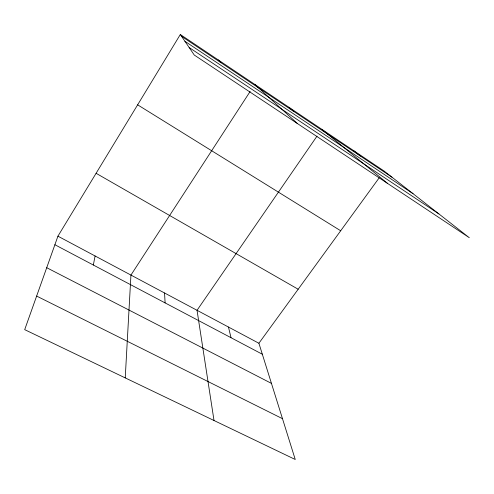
<?xml version="1.0" encoding="UTF-8"?>
<svg xmlns="http://www.w3.org/2000/svg" width="494" height="494" viewBox="0 0 494 494"><rect width="100%" height="100%" fill="white"/><g stroke="black" fill="none" stroke-linecap="round" stroke-linejoin="round"><path stroke-width="0.74" d="M125.229 377.898L130.941 275.078L250.131 91.495M93.347 265.031L95.089 255.972M57.928 236.175L24.7 329.652L295.251 459.494L258.899 343.256L57.928 236.175L180.316 34.506L384.11 171.048L469.3 237.707L194.259 55.032L180.316 34.506M317.012 136.134L197.038 310.294L214.013 420.505M258.899 343.256L379.176 177.834M36.636 296.073L282.488 418.684M46.72 267.705L271.453 383.393M54.89 244.728L262.333 354.235M96.089 173.289L298.172 289.243M137.641 104.827L340.687 230.766M189.146 47.504L438.894 213.914M181.551 36.334L391.977 177.198M184.917 41.28L413.04 193.679M353.476 150.522L360.447 156.092M321.748 129.261L387.623 183.459M288.86 107.229L293.831 111.496M254.75 84.375L297.474 123.586M218.255 59.928L220.855 62.639M228.469 327.04L231.013 337.705M164.545 292.979L165.113 302.915"/></g></svg>
